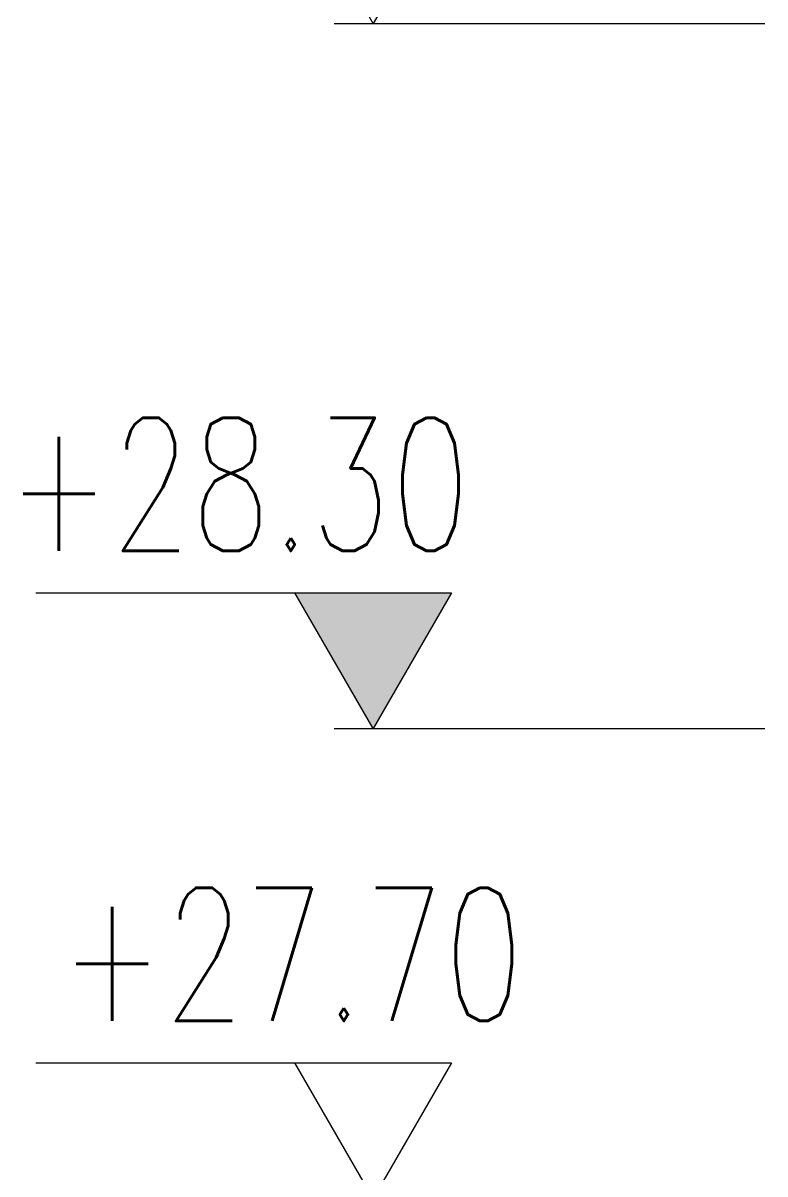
# Model space of a CAD drawing. Header units: inches. Extents: x -7543 to -822, y 102837 to 190349.
# Drawn here: x -826.07364 to -826.0547, y 102837.27051 to 102837.2999 of the extents above; entities that cross this region are included whole.
import ezdxf
from ezdxf.enums import TextEntityAlignment as Align

# ---------------------------------------------------------------- set-up
doc = ezdxf.new("R2010")
doc.units = ezdxf.units.IN
doc.header["$MEASUREMENT"] = 0
doc.layers.add('ICOL', color=55, linetype='Continuous', lineweight=25)
doc.styles.add('KAPı-PEN', font='simplex.shx', dxfattribs={"width": 0.7, "height": 10})

msp = doc.modelspace()

# ---------------------------------------------------------------- hatches: boundary and pattern name
at = {"layer": 'ICOL'}
msp.add_hatch(color=2, dxfattribs=at).paths.add_polyline_path([(-826.062698, 102837.285351), (-826.066698, 102837.285351), (-826.064698, 102837.281887)])

# ---------------------------------------------------------------- linework, layer by layer
at = {"layer": 'ICOL', "color": 2}
for p, q in [((-826.064698, 102837.299887), (-826.066698, 102837.303351)), ((-826.062698, 102837.303351), (-826.064698, 102837.299887)), ((-826.065698, 102837.299887), (-826.054698, 102837.299887)), ((-826.073312, 102837.285351), (-826.062698, 102837.285351)), ((-826.064698, 102837.281887), (-826.066698, 102837.285351)), ((-826.062698, 102837.285351), (-826.064698, 102837.281887)), ((-826.065698, 102837.281887), (-826.054698, 102837.281887)), ((-826.073312, 102837.273351), (-826.062698, 102837.273351)), ((-826.064698, 102837.269887), (-826.066698, 102837.273351)), ((-826.062698, 102837.273351), (-826.064698, 102837.269887))]:
    msp.add_line(p, q, dxfattribs=at)

# ---------------------------------------------------------------- texts
at = {"layer": 'ICOL', "color": 2, "style": 'KAPı-PEN', "width": 0.7}
for tag, p in [('+28.30', (-826.068134, 102837.28642)), ('+27.70', (-826.066774, 102837.27442))]:
    msp.add_attdef(tag, text='+17.50', height=0.0034, dxfattribs=at).set_placement(p, align=Align.CENTER)

doc.saveas('drawing.dxf')
